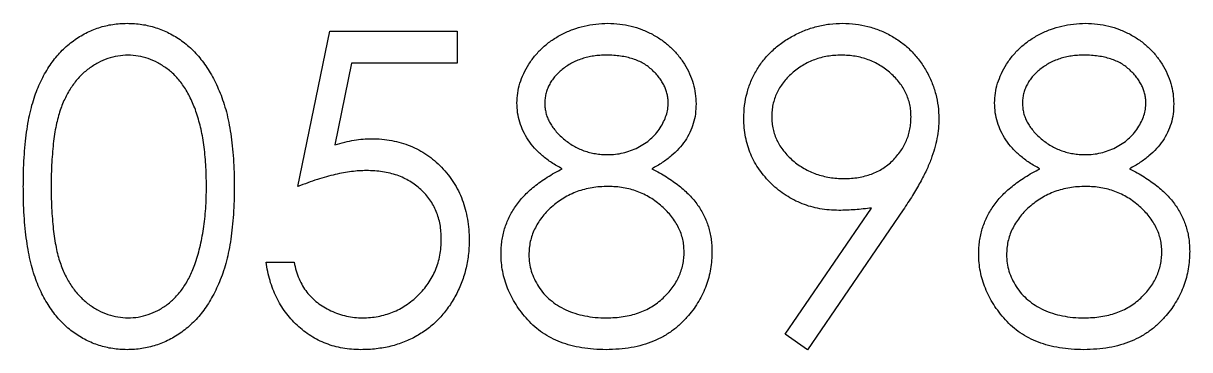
# Model space of a CAD drawing. Header units: millimetres. Extents: x -5 to 1672, y 0 to 1180.
# Drawn here: x 1319.16 to 1326.68, y 896.66 to 898.76 of the extents above; entities that cross this region are included whole.
import ezdxf

# ---------------------------------------------------------------- set-up
doc = ezdxf.new("R2010")
doc.units = ezdxf.units.MM
doc.header["$LTSCALE"] = 2

msp = doc.modelspace()

# ---------------------------------------------------------------- linework, layer by layer
at = {"color": 7, "linetype": 'Continuous', "lineweight": 25}
for p, q in [((1320.9328546, 897.7131002), (1321.1379828, 898.7131002)), ((1321.1379828, 898.7131002), (1321.9584956, 898.7131002)), ((1321.9584956, 898.7131002), (1321.9584956, 898.507972)), ((1321.2782071, 898.507972), (1321.1704347, 897.9819303)), ((1321.9584956, 898.507972), (1321.2782071, 898.507972)), ((1324.0714764, 896.7615778), (1324.6275661, 897.5744784)), ((1324.8306911, 897.5624592), (1324.2149059, 896.6618181)), ((1320.7277264, 897.2259207), (1320.9072136, 897.2259207)), ((1324.2149059, 896.6618181), (1324.0714764, 896.7615778))]:
    msp.add_line(p, q, dxfattribs=at)
for points, knots in [([(1319.1636238, 897.7122989), (1319.1638112, 897.7443546), (1319.1641753, 897.8066231), (1319.1682259, 897.8973572), (1319.1749546, 897.9824774), (1319.184176, 898.0619877), (1319.1953977, 898.1359087), (1319.210378, 898.2040429), (1319.2274139, 898.2667055), (1319.2471581, 898.3241009), (1319.2694369, 898.3770025), (1319.293685, 898.4263883), (1319.3208649, 898.4721837), (1319.3494231, 898.5151196), (1319.3805157, 898.5544931), (1319.4132579, 898.5908604), (1319.4489275, 898.6233808), (1319.4863121, 898.6530072), (1319.5257501, 898.6789784), (1319.5661173, 898.7018542), (1319.6076917, 898.721397), (1319.6505866, 898.736763), (1319.6944167, 898.7494549), (1319.739335, 898.7581343), (1319.7854158, 898.7635954), (1319.8165195, 898.7641175), (1319.8322937, 898.7643822)], [0, 0, 0, 0, 0.068594622, 0.133246042, 0.194312586, 0.251279223, 0.304513439, 0.354234907, 0.400480589, 0.443410755, 0.484014869, 0.523252301, 0.561042373, 0.597900239, 0.633518489, 0.668314351, 0.702495671, 0.736685354, 0.770293169, 0.803437255, 0.835912952, 0.868460246, 0.900846538, 0.933466525, 0.966257575, 1, 1, 1, 1]), ([(1319.8322937, 898.7643822), (1319.8481997, 898.7641035), (1319.8798317, 898.7635491), (1319.9265976, 898.7582212), (1319.9722831, 898.7493805), (1320.0166935, 898.7368543), (1320.0601935, 898.7213139), (1320.1024429, 898.7018355), (1320.1437041, 898.6791619), (1320.1833214, 898.6525197), (1320.2217297, 898.6228155), (1320.2579857, 898.5892368), (1320.2920926, 898.5521227), (1320.3244785, 898.5118702), (1320.3542245, 898.4677073), (1320.3825522, 898.4204021), (1320.4079077, 898.3691273), (1320.4323275, 898.3147385), (1320.4534058, 898.2557307), (1320.472415, 898.1924365), (1320.4877745, 898.1241084), (1320.5005683, 898.0511049), (1320.5104797, 897.9731577), (1320.5176983, 897.8904341), (1320.5215115, 897.8028796), (1320.5222297, 897.743018), (1320.5225982, 897.7122989)], [0, 0, 0, 0, 0.033788116, 0.067193932, 0.099862411, 0.132566612, 0.165151173, 0.197913187, 0.231319004, 0.265083278, 0.299255309, 0.334398567, 0.369942824, 0.406283561, 0.44406382, 0.482997707, 0.523354447, 0.56553659, 0.609612924, 0.656390811, 0.705885495, 0.7583245, 0.813831783, 0.872794559, 0.93472223, 1, 1, 1, 1]), ([(1322.343111, 898.2511611), (1322.3440455, 898.272474), (1322.3459241, 898.3153166), (1322.3611145, 898.3790915), (1322.3858689, 898.4417296), (1322.419538, 898.5029271), (1322.4614736, 898.560613), (1322.5117859, 898.6123506), (1322.5692735, 898.6576715), (1322.6336494, 898.695715), (1322.7029272, 898.7266771), (1322.7760219, 898.7480362), (1322.8516599, 898.7619997), (1322.9031444, 898.7635806), (1322.9292488, 898.7643822)], [0, 0, 0, 0, 0.074058426, 0.148870352, 0.226667668, 0.307734759, 0.391157204, 0.473929356, 0.557927752, 0.64498929, 0.733364056, 0.821092042, 0.909287215, 1, 1, 1, 1]), ([(1322.9292488, 898.7643822), (1322.9546796, 898.7635558), (1323.0048261, 898.761926), (1323.0785373, 898.7483335), (1323.1490658, 898.725631), (1323.2161684, 898.6948325), (1323.2786437, 898.6568971), (1323.3338451, 898.6109538), (1323.3826065, 898.5594443), (1323.4229405, 898.501776), (1323.4561764, 898.4408136), (1323.4793198, 898.3770293), (1323.4941495, 898.3118013), (1323.49602, 898.2676653), (1323.4969571, 898.2455521)], [0, 0, 0, 0, 0.089409711, 0.176305764, 0.262625902, 0.349445726, 0.435498264, 0.51892813, 0.601354657, 0.684256422, 0.76580674, 0.844876866, 0.922279795, 1, 1, 1, 1]), ([(1323.8046494, 898.1518021), (1323.8056406, 898.1797842), (1323.8075859, 898.2347074), (1323.8232422, 898.3149552), (1323.848991, 898.3908333), (1323.8848929, 898.4621419), (1323.9301127, 898.5278555), (1323.9844605, 898.5870604), (1324.0476056, 898.6389146), (1324.1181096, 898.6834884), (1324.1943113, 898.719337), (1324.274122, 898.7457594), (1324.3569301, 898.7613016), (1324.4130259, 898.7633506), (1324.441268, 898.7643822)], [0, 0, 0, 0, 0.085249051, 0.167326594, 0.248175325, 0.328829078, 0.409908097, 0.490584451, 0.572993487, 0.658264892, 0.744221577, 0.829060407, 0.913938298, 1, 1, 1, 1]), ([(1324.441268, 898.7643822), (1324.4689757, 898.7633364), (1324.5237234, 898.76127), (1324.6042315, 898.7461363), (1324.6813406, 898.7206297), (1324.7546235, 898.6853813), (1324.8224745, 898.641198), (1324.8834893, 898.5885497), (1324.9362753, 898.5274036), (1324.9807461, 898.4592388), (1325.0164433, 898.3860005), (1325.0421989, 898.3095526), (1325.0580535, 898.2304447), (1325.0600514, 898.1768479), (1325.0610597, 898.1497989)], [0, 0, 0, 0, 0.0855321077, 0.1690033829, 0.2519432489, 0.3356820104, 0.4194085858, 0.5012648985, 0.5837029416, 0.668000359, 0.7519186599, 0.8345977113, 0.9165256688, 1, 1, 1, 1]), ([(1325.4200341, 898.2511611), (1325.4209686, 898.272474), (1325.4228472, 898.3153166), (1325.4380376, 898.3790915), (1325.4627919, 898.4417296), (1325.4964611, 898.5029271), (1325.5383966, 898.560613), (1325.588709, 898.6123506), (1325.6461966, 898.6576715), (1325.7105725, 898.695715), (1325.7798503, 898.7266771), (1325.852945, 898.7480362), (1325.928583, 898.7619997), (1325.9800674, 898.7635806), (1326.0061719, 898.7643822)], [0, 0, 0, 0, 0.074058426, 0.148870352, 0.226667668, 0.307734759, 0.391157204, 0.473929356, 0.557927752, 0.64498929, 0.733364056, 0.821092042, 0.909287215, 1, 1, 1, 1]), ([(1326.0061719, 898.7643822), (1326.0316026, 898.7635558), (1326.0817492, 898.761926), (1326.1554604, 898.7483335), (1326.2259889, 898.725631), (1326.2930915, 898.6948325), (1326.3555668, 898.6568971), (1326.4107681, 898.6109538), (1326.4595296, 898.5594443), (1326.4998636, 898.501776), (1326.5330995, 898.4408136), (1326.5562429, 898.3770293), (1326.5710726, 898.3118013), (1326.5729431, 898.2676653), (1326.5738802, 898.2455521)], [0, 0, 0, 0, 0.089409711, 0.176305764, 0.262625902, 0.349445726, 0.435498264, 0.51892813, 0.601354657, 0.684256422, 0.76580674, 0.844876866, 0.922279795, 1, 1, 1, 1]), ([(1319.8383033, 898.559254), (1319.816183, 898.5580932), (1319.771902, 898.5557694), (1319.7065032, 898.5393733), (1319.6438149, 898.5107945), (1319.5939618, 898.4793931), (1319.5557539, 898.4494855), (1319.5288495, 898.4235504), (1319.5036232, 898.3951811), (1319.4803845, 898.3640943), (1319.4586192, 898.3306855), (1319.43863, 898.2946919), (1319.4206201, 898.2559311), (1319.4040004, 898.214436), (1319.3893874, 898.1689612), (1319.3773337, 898.1188075), (1319.3661982, 898.0636864), (1319.3583152, 898.0032753), (1319.3513073, 897.9379712), (1319.3468037, 897.867527), (1319.3433001, 897.7920616), (1319.3431753, 897.7399478), (1319.343111, 897.7131002)], [0, 0, 0, 0, 0.060386619, 0.120883249, 0.182754619, 0.24781103, 0.2812991, 0.315087624, 0.349702396, 0.384856581, 0.420966197, 0.458511188, 0.497174722, 0.537602048, 0.580503018, 0.62746754, 0.67838821, 0.733983221, 0.793746705, 0.857713672, 0.926697864, 1, 1, 1, 1]), ([(1320.343111, 897.7131002), (1320.3427966, 897.7371388), (1320.3421816, 897.7841635), (1320.3398307, 897.853031), (1320.3337601, 897.9184412), (1320.3270178, 897.9806757), (1320.3170765, 898.0393902), (1320.3063577, 898.0950761), (1320.291957, 898.1470435), (1320.2765743, 898.1961061), (1320.2589684, 898.2417065), (1320.239588, 898.2840572), (1320.2188898, 898.3233628), (1320.1964085, 898.3595153), (1320.172411, 898.3926768), (1320.1462638, 898.4221823), (1320.1190042, 898.4489462), (1320.0808229, 898.4794963), (1320.0308376, 898.5106458), (1319.9686401, 898.539312), (1319.903914, 898.5557738), (1319.8601578, 898.5580948), (1319.8383033, 898.559254)], [0, 0, 0, 0, 0.065681198, 0.128486464, 0.18817513, 0.245106131, 0.299448425, 0.350822936, 0.399941681, 0.446671744, 0.491254533, 0.533376344, 0.573852755, 0.612526312, 0.649597136, 0.685532042, 0.720105786, 0.753837663, 0.818925416, 0.880493462, 0.940311334, 1, 1, 1, 1]), ([(1322.9192328, 898.559254), (1322.9052037, 898.5588818), (1322.8777568, 898.5581535), (1322.8375119, 898.5543486), (1322.799242, 898.5469467), (1322.7625472, 898.537096), (1322.7279307, 898.5237886), (1322.6949224, 898.5081343), (1322.664084, 898.4891023), (1322.6350433, 898.467753), (1322.6089, 898.4442714), (1322.5856974, 898.4198064), (1322.5664242, 898.3938776), (1322.5500578, 898.36713), (1322.5381827, 898.3387696), (1322.5292888, 898.3096661), (1322.5232766, 898.2794516), (1322.5228261, 898.2588022), (1322.5225982, 898.2483566)], [0, 0, 0, 0, 0.075243309, 0.147208812, 0.21644709, 0.284025042, 0.350655449, 0.415031318, 0.479629831, 0.544651634, 0.60804424, 0.667827565, 0.725114247, 0.780991708, 0.835527004, 0.889438155, 0.944072089, 1, 1, 1, 1]), ([(1323.31747, 898.252363), (1323.317166, 898.2618647), (1323.3165627, 898.2807243), (1323.3115913, 898.3085748), (1323.3033765, 898.3357917), (1323.2922548, 898.3625999), (1323.2776206, 898.3886232), (1323.2602696, 898.4142706), (1323.2391928, 898.4389654), (1323.2155377, 898.4632828), (1323.1887117, 898.485788), (1323.1587666, 898.5055792), (1323.1258559, 898.5223863), (1323.0899788, 898.536037), (1323.0512674, 898.5462898), (1323.0099001, 898.5539677), (1322.9655318, 898.5582952), (1322.9350005, 898.5589275), (1322.9192328, 898.559254)], [0, 0, 0, 0, 0.050902438, 0.101034043, 0.151083817, 0.203061988, 0.256248434, 0.310846715, 0.3687691, 0.43001504, 0.492519647, 0.556048722, 0.621995683, 0.690192369, 0.761384855, 0.83635622, 0.915487005, 1, 1, 1, 1]), ([(1324.4320533, 898.559254), (1324.4168166, 898.5588101), (1324.3869224, 898.5579392), (1324.3428858, 898.5528242), (1324.3006794, 898.5434851), (1324.260027, 898.5306667), (1324.2210051, 898.5141458), (1324.1836497, 898.4941338), (1324.1481783, 898.4702626), (1324.1149333, 898.4431799), (1324.0840202, 898.4139869), (1324.0576628, 898.3821164), (1324.0350377, 898.349175), (1324.016252, 898.3147644), (1324.0019648, 898.278658), (1323.9913237, 898.2411174), (1323.9852733, 898.2019465), (1323.9845193, 898.1753266), (1323.9841366, 898.1618181)], [0, 0, 0, 0, 0.068711841, 0.134812066, 0.199537593, 0.263334935, 0.326747481, 0.390328483, 0.454125826, 0.519203322, 0.583510145, 0.645497183, 0.705289842, 0.76348758, 0.8218564, 0.880004273, 0.93910771, 1, 1, 1, 1]), ([(1324.8815725, 898.1618181), (1324.8811899, 898.1753265), (1324.8804358, 898.2019464), (1324.8743859, 898.2411177), (1324.8637429, 898.2786567), (1324.8494626, 898.314769), (1324.8306511, 898.3491578), (1324.8080776, 898.3822548), (1324.7812591, 898.4138503), (1324.7504005, 898.4432012), (1324.7171236, 898.4702571), (1324.6816604, 898.4941349), (1324.6443034, 898.514147), (1324.6052802, 898.5306607), (1324.5645097, 898.5435474), (1324.522016, 898.5528145), (1324.4775844, 898.5579412), (1324.4474236, 898.5588109), (1324.4320533, 898.559254)], [0, 0, 0, 0, 0.060760097, 0.119735224, 0.177756862, 0.235998968, 0.294070362, 0.353733216, 0.41597262, 0.480139837, 0.545076055, 0.608734897, 0.67217787, 0.735452751, 0.799111594, 0.864283666, 0.930837051, 1, 1, 1, 1]), ([(1325.9961559, 898.559254), (1325.9821268, 898.5588818), (1325.9546799, 898.5581535), (1325.914435, 898.5543486), (1325.876165, 898.5469467), (1325.8394703, 898.537096), (1325.8048538, 898.5237886), (1325.7718455, 898.5081343), (1325.7410071, 898.4891023), (1325.7119664, 898.467753), (1325.6858231, 898.4442714), (1325.6626205, 898.4198064), (1325.6433473, 898.3938776), (1325.6269809, 898.36713), (1325.6151058, 898.3387696), (1325.6062119, 898.3096661), (1325.6001996, 898.2794516), (1325.5997491, 898.2588022), (1325.5995212, 898.2483566)], [0, 0, 0, 0, 0.0752433086, 0.1472088117, 0.2164470899, 0.2840250416, 0.3506554492, 0.4150313178, 0.479629831, 0.5446516341, 0.6080442397, 0.667827565, 0.7251142466, 0.7809917079, 0.8355270041, 0.8894381545, 0.9440720892, 1, 1, 1, 1]), ([(1326.394393, 898.252363), (1326.3940891, 898.2618647), (1326.3934858, 898.2807243), (1326.3885144, 898.3085748), (1326.3802996, 898.3357917), (1326.3691778, 898.3625999), (1326.3545437, 898.3886232), (1326.3371927, 898.4142706), (1326.3161158, 898.4389654), (1326.2924607, 898.4632828), (1326.2656348, 898.485788), (1326.2356897, 898.5055792), (1326.202779, 898.5223863), (1326.1669019, 898.536037), (1326.1281905, 898.5462898), (1326.0868231, 898.5539677), (1326.0424549, 898.5582952), (1326.0119236, 898.5589275), (1325.9961559, 898.559254)], [0, 0, 0, 0, 0.050902438, 0.101034043, 0.151083817, 0.203061988, 0.256248434, 0.310846715, 0.3687691, 0.43001504, 0.492519647, 0.556048722, 0.621995683, 0.690192369, 0.761384855, 0.83635622, 0.915487005, 1, 1, 1, 1]), ([(1322.6351783, 897.8272829), (1322.6119832, 897.8399313), (1322.5670711, 897.8644222), (1322.5076028, 897.9094204), (1322.4565225, 897.9581563), (1322.4152341, 898.0116591), (1322.3827356, 898.0682573), (1322.3604393, 898.1275968), (1322.3453556, 898.1885775), (1322.3438614, 898.2302382), (1322.343111, 898.2511611)], [0, 0, 0, 0, 0.14586006, 0.282425903, 0.4108504, 0.535029421, 0.654701078, 0.770133433, 0.884555844, 1, 1, 1, 1]), ([(1322.5225982, 898.2483566), (1322.5229909, 898.2379106), (1322.5237671, 898.2172678), (1322.5297701, 898.1867844), (1322.5387168, 898.1568292), (1322.5528029, 898.1281144), (1322.569698, 898.0996439), (1322.5905503, 898.0721293), (1322.6154011, 898.0454748), (1322.6434168, 898.0199071), (1322.6739377, 897.995965), (1322.7062714, 897.9751803), (1322.7400122, 897.9577894), (1322.7748134, 897.9433154), (1322.8110297, 897.932064), (1322.8484391, 897.9240819), (1322.8870479, 897.9191208), (1322.9132083, 897.9185282), (1322.9264443, 897.9182284)], [0, 0, 0, 0, 0.05456395, 0.107826203, 0.161923709, 0.217509701, 0.274498333, 0.334814765, 0.397554947, 0.464754577, 0.53290121, 0.600097214, 0.665354161, 0.731083628, 0.796883494, 0.86329159, 0.930831218, 1, 1, 1, 1]), ([(1322.9264443, 897.9182284), (1322.9434444, 897.9187272), (1322.9772766, 897.9197198), (1323.0271505, 897.9289491), (1323.0756434, 897.9434667), (1323.1222371, 897.9633296), (1323.1657254, 897.9882598), (1323.2044912, 898.0181072), (1323.2382037, 898.0521827), (1323.2665126, 898.0899557), (1323.2884611, 898.1301566), (1323.3055478, 898.1704997), (1323.3155257, 898.2114152), (1323.3168271, 898.2388249), (1323.31747, 898.252363)], [0, 0, 0, 0, 0.089689936, 0.17849401, 0.266837753, 0.356558176, 0.44533425, 0.530805835, 0.614076217, 0.697707086, 0.77914195, 0.855353591, 0.92855682, 1, 1, 1, 1]), ([(1323.4969571, 898.2455521), (1323.4961374, 898.2238512), (1323.4945275, 898.1812317), (1323.4809846, 898.1191023), (1323.458177, 898.0609183), (1323.4270375, 898.0060194), (1323.3864515, 897.9554014), (1323.3369608, 897.9084206), (1323.27896, 897.864691), (1323.2353823, 897.8400131), (1323.2129027, 897.8272829)], [0, 0, 0, 0, 0.121904041, 0.239412608, 0.355410104, 0.472090729, 0.592858982, 0.718703468, 0.854892383, 1, 1, 1, 1]), ([(1325.7121014, 897.8272829), (1325.6889063, 897.8399313), (1325.6439942, 897.8644222), (1325.5845259, 897.9094204), (1325.5334455, 897.9581563), (1325.4921571, 898.0116591), (1325.4596587, 898.0682573), (1325.4373624, 898.1275968), (1325.4222787, 898.1885775), (1325.4207845, 898.2302382), (1325.4200341, 898.2511611)], [0, 0, 0, 0, 0.14586006, 0.282425903, 0.4108504, 0.535029421, 0.654701078, 0.770133433, 0.884555844, 1, 1, 1, 1]), ([(1325.5995212, 898.2483566), (1325.599914, 898.2379106), (1325.6006902, 898.2172678), (1325.6066931, 898.1867844), (1325.6156399, 898.1568292), (1325.629726, 898.1281144), (1325.6466211, 898.0996439), (1325.6674733, 898.0721293), (1325.6923242, 898.0454748), (1325.7203399, 898.0199071), (1325.7508608, 897.995965), (1325.7831945, 897.9751803), (1325.8169353, 897.9577894), (1325.8517365, 897.9433154), (1325.8879528, 897.932064), (1325.9253622, 897.9240819), (1325.963971, 897.9191208), (1325.9901314, 897.9185282), (1326.0033674, 897.9182284)], [0, 0, 0, 0, 0.05456395, 0.107826203, 0.161923709, 0.217509701, 0.274498333, 0.334814765, 0.397554947, 0.464754577, 0.53290121, 0.600097214, 0.665354161, 0.731083628, 0.796883494, 0.86329159, 0.930831218, 1, 1, 1, 1]), ([(1326.0033674, 897.9182284), (1326.0203675, 897.9187272), (1326.0541997, 897.9197198), (1326.1040736, 897.9289491), (1326.1525665, 897.9434667), (1326.1991602, 897.9633296), (1326.2426485, 897.9882598), (1326.2814143, 898.0181072), (1326.3151268, 898.0521827), (1326.3434357, 898.0899557), (1326.3653842, 898.1301566), (1326.3824709, 898.1704997), (1326.3924488, 898.2114152), (1326.3937502, 898.2388249), (1326.394393, 898.252363)], [0, 0, 0, 0, 0.089689936, 0.17849401, 0.266837753, 0.356558176, 0.44533425, 0.530805835, 0.614076217, 0.697707086, 0.77914195, 0.855353591, 0.92855682, 1, 1, 1, 1]), ([(1326.5738802, 898.2455521), (1326.5730605, 898.2238512), (1326.5714505, 898.1812317), (1326.5579077, 898.1191023), (1326.5351001, 898.0609183), (1326.5039606, 898.0060194), (1326.4633746, 897.9554014), (1326.4138839, 897.9084206), (1326.355883, 897.864691), (1326.3123054, 897.8400131), (1326.2898257, 897.8272829)], [0, 0, 0, 0, 0.121904041, 0.239412608, 0.355410104, 0.472090729, 0.592858982, 0.718703468, 0.854892383, 1, 1, 1, 1]), ([(1323.9841366, 898.1618181), (1323.9844829, 898.1483049), (1323.9851657, 898.1216543), (1323.991753, 898.0824963), (1324.0027692, 898.0449602), (1324.0175231, 898.008681), (1324.0369526, 897.9740113), (1324.0607948, 897.9411157), (1324.0887408, 897.9096211), (1324.1204171, 897.880017), (1324.1550846, 897.8528444), (1324.1921113, 897.8291127), (1324.2308598, 897.8090713), (1324.2714665, 897.7929905), (1324.3136304, 897.7800696), (1324.3577304, 897.7708275), (1324.4036209, 897.765712), (1324.4347123, 897.7648297), (1324.4504828, 897.7643822)], [0, 0, 0, 0, 0.059539585, 0.11742296, 0.174440441, 0.231733891, 0.289721977, 0.349200396, 0.410515532, 0.475080279, 0.540094475, 0.604444096, 0.668696674, 0.732110201, 0.796739347, 0.86290573, 0.930461639, 1, 1, 1, 1]), ([(1324.4504828, 897.7643822), (1324.4663879, 897.7648168), (1324.4973499, 897.7656626), (1324.5427083, 897.7708107), (1324.5855221, 897.7799387), (1324.6259057, 897.7930357), (1324.6642639, 897.8088395), (1324.6999876, 897.8289606), (1324.7331065, 897.8529701), (1324.7638424, 897.8799473), (1324.7911361, 897.9099191), (1324.8154464, 897.9412888), (1324.8361096, 897.9741943), (1324.8524315, 898.0090476), (1324.8658512, 898.0450003), (1324.8751187, 898.0826314), (1324.8802526, 898.1217447), (1324.8811278, 898.1483154), (1324.8815725, 898.1618181)], [0, 0, 0, 0, 0.072712997, 0.141547485, 0.208362523, 0.272461584, 0.335389961, 0.397711299, 0.459383375, 0.522098174, 0.584314767, 0.644391935, 0.703345013, 0.761508875, 0.820030475, 0.878517037, 0.938264501, 1, 1, 1, 1]), ([(1324.4172296, 897.559254), (1324.3962341, 897.5597918), (1324.3550219, 897.5608474), (1324.2944324, 897.5692141), (1324.236212, 897.5820999), (1324.1805153, 897.6013278), (1324.1271327, 897.6252239), (1324.0761809, 897.6548565), (1324.0277283, 897.6897172), (1323.9822955, 897.7296218), (1323.9409745, 897.7734378), (1323.9041612, 897.8198125), (1323.8735663, 897.8692844), (1323.8481511, 897.9208446), (1323.8288766, 897.9752339), (1323.8148408, 898.0318336), (1323.8061995, 898.0910402), (1323.8051714, 898.1313403), (1323.8046494, 898.1518021)], [0, 0, 0, 0, 0.066294913, 0.130131116, 0.192862225, 0.254360004, 0.315909846, 0.377338139, 0.440205263, 0.504175132, 0.568033632, 0.630227722, 0.690861477, 0.751421818, 0.811465737, 0.872750467, 0.935390735, 1, 1, 1, 1]), ([(1325.0610597, 898.1497989), (1325.0603863, 898.1288025), (1325.0590206, 898.0862165), (1325.0494569, 898.0215134), (1325.0332168, 897.9555413), (1325.0147873, 897.8997004), (1324.9969975, 897.8535812), (1324.980254, 897.8171518), (1324.9616756, 897.7788082), (1324.9400077, 897.7389526), (1324.916715, 897.6970768), (1324.8903954, 897.653601), (1324.8616494, 897.6084667), (1324.8411753, 897.5780398), (1324.8306911, 897.5624592)], [0, 0, 0, 0, 0.098319974, 0.1994174736, 0.3056025976, 0.4161623564, 0.4745823813, 0.5370064812, 0.6038573606, 0.6740896077, 0.7494169868, 0.8282534809, 0.9120541596, 1, 1, 1, 1]), ([(1321.1704347, 897.9819303), (1321.1916095, 897.9877762), (1321.2326323, 897.9991016), (1321.2931808, 898.0116764), (1321.350662, 898.0192566), (1321.3879623, 898.0202917), (1321.4060116, 898.0207925)], [0, 0, 0, 0, 0.275068369, 0.53290146, 0.77397346, 1, 1, 1, 1]), ([(1321.4060116, 898.0207925), (1321.4283452, 898.0203091), (1321.4722586, 898.0193586), (1321.5365094, 898.0102319), (1321.5978425, 897.9958662), (1321.6561295, 897.9757973), (1321.7114784, 897.9501346), (1321.7633799, 897.9180775), (1321.812613, 897.8806299), (1321.8582945, 897.8375756), (1321.8997369, 897.7901918), (1321.9361746, 897.7392445), (1321.9671247, 897.6852287), (1321.9920165, 897.6276283), (1322.0118933, 897.5670802), (1322.025123, 897.5029473), (1322.0339326, 897.4358341), (1322.0349168, 897.3899458), (1322.0354187, 897.3665457)], [0, 0, 0, 0, 0.065807646, 0.129394274, 0.190894061, 0.251281069, 0.310814964, 0.370370987, 0.430768263, 0.492881251, 0.555103948, 0.616067051, 0.677256033, 0.738259805, 0.800762134, 0.864777582, 0.931045295, 1, 1, 1, 1]), ([(1321.3735597, 897.8156643), (1321.3580575, 897.8153325), (1321.3260493, 897.8146475), (1321.2769505, 897.8096038), (1321.2253552, 897.8014671), (1321.1714612, 897.7902749), (1321.1151067, 897.7756286), (1321.0564104, 897.7580775), (1320.9952491, 897.7370935), (1320.954039, 897.7212465), (1320.9328546, 897.7131002)], [0, 0, 0, 0, 0.102203037, 0.211023342, 0.325099662, 0.446502097, 0.573787718, 0.70890071, 0.850357871, 1, 1, 1, 1]), ([(1321.8559315, 897.3741579), (1321.8555552, 897.3902012), (1321.8548187, 897.4216036), (1321.8488013, 897.467546), (1321.8383344, 897.5110163), (1321.8238065, 897.5522245), (1321.805361, 897.5912093), (1321.7828203, 897.628011), (1321.7557612, 897.6621447), (1321.7248516, 897.6936261), (1321.6909898, 897.7226803), (1321.6535934, 897.7474484), (1321.6134449, 897.7682849), (1321.571028, 897.7862666), (1321.5253337, 897.7991813), (1321.4772671, 897.8088773), (1321.426309, 897.814486), (1321.3914686, 897.8152643), (1321.3735597, 897.8156643)], [0, 0, 0, 0, 0.065351382, 0.127916032, 0.188360206, 0.247216077, 0.305630129, 0.36376984, 0.422660914, 0.482687294, 0.543300221, 0.604117955, 0.664964891, 0.727413494, 0.791467625, 0.858055443, 0.927036815, 1, 1, 1, 1]), ([(1322.2405469, 897.279206), (1322.2408771, 897.2932398), (1322.2415297, 897.3209756), (1322.2460468, 897.3619523), (1322.2533088, 897.4018358), (1322.2631713, 897.4407734), (1322.2765376, 897.4784816), (1322.292676, 897.515139), (1322.3114942, 897.550787), (1322.3332549, 897.5856207), (1322.3585703, 897.6191518), (1322.3872353, 897.6519495), (1322.4198226, 897.6835049), (1322.4559699, 897.7142034), (1322.4952639, 897.7445897), (1322.5387253, 897.7730215), (1322.5852021, 897.8015118), (1322.6182337, 897.8185451), (1322.6351783, 897.8272829)], [0, 0, 0, 0, 0.058853586, 0.116315459, 0.172674843, 0.228780387, 0.284580359, 0.340256506, 0.396629805, 0.453507263, 0.51231819, 0.572648444, 0.636021936, 0.702362946, 0.771483056, 0.844184477, 0.920069794, 1, 1, 1, 1]), ([(1323.2129027, 897.8272829), (1323.2292733, 897.8187469), (1323.2612014, 897.8020989), (1323.3066741, 897.7752927), (1323.3482312, 897.7470407), (1323.3870258, 897.7186774), (1323.4223763, 897.6891165), (1323.4538874, 897.6582404), (1323.4823375, 897.6268198), (1323.5071528, 897.5943228), (1323.5289795, 897.5608355), (1323.5478436, 897.5262702), (1323.5639677, 897.4907026), (1323.5767466, 897.4537444), (1323.5872733, 897.4159386), (1323.5945165, 897.3767969), (1323.5984119, 897.3365772), (1323.5991483, 897.3093954), (1323.5995212, 897.2956322)], [0, 0, 0, 0, 0.07952483, 0.155099976, 0.22721982, 0.295910504, 0.362055881, 0.425520117, 0.485812719, 0.544494706, 0.601459636, 0.657840594, 0.713974472, 0.769467952, 0.826129967, 0.882885359, 0.940700882, 1, 1, 1, 1]), ([(1325.31747, 897.279206), (1325.3178002, 897.2932398), (1325.3184528, 897.3209756), (1325.3229699, 897.3619523), (1325.3302318, 897.4018358), (1325.3400944, 897.4407734), (1325.3534607, 897.4784816), (1325.369599, 897.515139), (1325.3884173, 897.550787), (1325.410178, 897.5856207), (1325.4354934, 897.6191518), (1325.4641584, 897.6519495), (1325.4967457, 897.6835049), (1325.5328929, 897.7142034), (1325.572187, 897.7445897), (1325.6156484, 897.7730215), (1325.6621251, 897.8015118), (1325.6951568, 897.8185451), (1325.7121014, 897.8272829)], [0, 0, 0, 0, 0.058853586, 0.116315459, 0.172674843, 0.228780387, 0.284580359, 0.340256506, 0.396629805, 0.453507263, 0.51231819, 0.572648444, 0.636021936, 0.702362946, 0.771483056, 0.844184477, 0.920069794, 1, 1, 1, 1]), ([(1326.2898257, 897.8272829), (1326.3061963, 897.8187469), (1326.3381245, 897.8020989), (1326.3835972, 897.7752927), (1326.4251543, 897.7470407), (1326.4639489, 897.7186774), (1326.4992994, 897.6891165), (1326.5308105, 897.6582404), (1326.5592606, 897.6268198), (1326.5840759, 897.5943228), (1326.6059026, 897.5608355), (1326.6247667, 897.5262702), (1326.6408908, 897.4907026), (1326.6536696, 897.4537444), (1326.6641964, 897.4159386), (1326.6714396, 897.3767969), (1326.675335, 897.3365772), (1326.6760714, 897.3093954), (1326.6764443, 897.2956322)], [0, 0, 0, 0, 0.07952483, 0.155099976, 0.22721982, 0.295910504, 0.362055881, 0.425520117, 0.485812719, 0.544494706, 0.601459636, 0.657840594, 0.713974472, 0.769467952, 0.826129967, 0.882885359, 0.940700882, 1, 1, 1, 1]), ([(1319.8322937, 896.6618181), (1319.8165199, 896.6620846), (1319.7854171, 896.6626101), (1319.73933, 896.6680465), (1319.6945972, 896.6767868), (1319.6509979, 896.6890249), (1319.6083084, 896.7040048), (1319.5671106, 896.7235212), (1319.5269462, 896.7459978), (1319.4879224, 896.7715952), (1319.4507726, 896.8009218), (1319.4152877, 896.8333586), (1319.3823591, 896.8697148), (1319.3517111, 896.9094165), (1319.322583, 896.9520983), (1319.2957891, 896.9983431), (1319.2710057, 897.0479675), (1319.2483523, 897.101292), (1319.2282674, 897.1590948), (1319.2105258, 897.2220372), (1319.1965177, 897.2906747), (1319.1845275, 897.364456), (1319.1748564, 897.4436983), (1319.1682539, 897.5284444), (1319.1641732, 897.6186417), (1319.1638103, 897.6805101), (1319.1636238, 897.7122989)], [0, 0, 0, 0, 0.033787146, 0.066621658, 0.099284878, 0.131361165, 0.163585188, 0.196103927, 0.228902254, 0.262158056, 0.295991222, 0.330217846, 0.365059826, 0.400950737, 0.437620382, 0.475707529, 0.515380692, 0.556413541, 0.59976483, 0.646424156, 0.696431445, 0.749781518, 0.806573307, 0.867435532, 0.931886753, 1, 1, 1, 1]), ([(1319.343111, 897.7131002), (1319.3431792, 897.6863867), (1319.3433117, 897.6345409), (1319.3467724, 897.5592019), (1319.3514868, 897.4889331), (1319.3575676, 897.4236454), (1319.3665978, 897.3635597), (1319.376716, 897.3082627), (1319.3890292, 897.2580472), (1319.4035978, 897.2125684), (1319.4201915, 897.1710547), (1319.4383092, 897.1324254), (1319.4577724, 897.0962243), (1319.4795548, 897.0627765), (1319.5032777, 897.031973), (1319.5284053, 897.0032685), (1319.5558753, 896.9776702), (1319.5938775, 896.9469692), (1319.6440469, 896.915244), (1319.7072586, 896.8876176), (1319.772212, 896.8702562), (1319.8162984, 896.8680484), (1319.8383033, 896.8669463)], [0, 0, 0, 0, 0.072951066, 0.141583694, 0.20592646, 0.265301357, 0.320597233, 0.371816503, 0.41878977, 0.461698729, 0.502133582, 0.540804315, 0.578180525, 0.614296865, 0.649678243, 0.68429946, 0.718358953, 0.752080865, 0.817652439, 0.879722076, 0.93996556, 1, 1, 1, 1]), ([(1320.5225982, 897.7122989), (1320.5222258, 897.6817138), (1320.5215004, 897.62212), (1320.5177411, 897.5349595), (1320.5103362, 897.4526749), (1320.5010733, 897.3750689), (1320.4882442, 897.3024645), (1320.4724698, 897.2346106), (1320.4549553, 897.171214), (1320.4333355, 897.1127941), (1320.4096722, 897.0585359), (1320.3839264, 897.007869), (1320.3563436, 896.9603454), (1320.3262929, 896.9163455), (1320.2942624, 896.8755577), (1320.2595665, 896.838702), (1320.2231833, 896.8048901), (1320.1846619, 896.7748035), (1320.1444268, 896.7484693), (1320.1033073, 896.7249185), (1320.0605739, 896.7059284), (1320.0171951, 896.6896227), (1319.9725503, 896.6771653), (1319.9266952, 896.6685517), (1319.8798631, 896.6625106), (1319.8482051, 896.6620498), (1319.8322937, 896.6618181)], [0, 0, 0, 0, 0.06506329, 0.126773166, 0.185515763, 0.240764679, 0.292979796, 0.342250373, 0.388919286, 0.432775664, 0.474628433, 0.514774691, 0.553605893, 0.591426406, 0.62802812, 0.663803634, 0.698984336, 0.733591489, 0.767628469, 0.801208348, 0.83426384, 0.866980695, 0.899719742, 0.932701912, 0.966175883, 1, 1, 1, 1]), ([(1320.2673898, 897.2102957), (1320.2734194, 897.2281413), (1320.2856621, 897.2643754), (1320.3014402, 897.3205832), (1320.3138662, 897.3795562), (1320.3250452, 897.440942), (1320.3326755, 897.5051933), (1320.3388171, 897.5721112), (1320.3424347, 897.6417463), (1320.3428831, 897.6890577), (1320.343111, 897.7131002)], [0, 0, 0, 0, 0.110588339, 0.224541754, 0.342503494, 0.464324098, 0.590756033, 0.722227475, 0.858842836, 1, 1, 1, 1]), ([(1322.9308514, 897.7131002), (1322.9130652, 897.7127838), (1322.8781731, 897.7121632), (1322.8270549, 897.7052549), (1322.7779959, 897.6956381), (1322.7311617, 897.6810491), (1322.6865719, 897.6620796), (1322.6439852, 897.6392599), (1322.6037274, 897.6122854), (1322.5663544, 897.5814987), (1322.5322268, 897.5483219), (1322.5022849, 897.5132007), (1322.4768578, 897.4767878), (1322.4563816, 897.4386208), (1322.4395749, 897.3995079), (1322.4285384, 897.358475), (1322.4214632, 897.3163109), (1322.4205131, 897.287648), (1322.4200341, 897.2731963)], [0, 0, 0, 0, 0.071268693, 0.139811785, 0.206497432, 0.271535244, 0.336081831, 0.400528388, 0.464983843, 0.530050305, 0.594423409, 0.65558271, 0.714849106, 0.772115064, 0.828999211, 0.885122163, 0.942079353, 1, 1, 1, 1]), ([(1323.4200341, 897.2920265), (1323.4195164, 897.3056707), (1323.4184958, 897.3325746), (1323.4120177, 897.3724412), (1323.4006372, 897.4109571), (1323.3850215, 897.4485857), (1323.3642324, 897.4845645), (1323.3397496, 897.5198309), (1323.3102101, 897.553406), (1323.2768315, 897.5855506), (1323.2404549, 897.6152739), (1323.201788, 897.6415679), (1323.1611283, 897.663712), (1323.1185619, 897.6817214), (1323.0741833, 897.6958856), (1323.0280251, 897.7057805), (1322.9800334, 897.7120088), (1322.9474306, 897.7127323), (1322.9308514, 897.7131002)], [0, 0, 0, 0, 0.057339426, 0.113063332, 0.169181449, 0.22577456, 0.283826304, 0.343454279, 0.405906962, 0.47139226, 0.538002834, 0.603063556, 0.667601831, 0.732225443, 0.79700481, 0.86304799, 0.930356987, 1, 1, 1, 1]), ([(1326.0077744, 897.7131002), (1325.9899883, 897.7127838), (1325.9550962, 897.7121632), (1325.9039779, 897.7052549), (1325.854919, 897.6956381), (1325.8080847, 897.6810491), (1325.763495, 897.6620796), (1325.7209083, 897.6392599), (1325.6806505, 897.6122854), (1325.6432775, 897.5814987), (1325.6091499, 897.5483219), (1325.579208, 897.5132007), (1325.5537809, 897.4767878), (1325.5333047, 897.4386208), (1325.516498, 897.3995079), (1325.5054615, 897.358475), (1325.4983862, 897.3163109), (1325.4974362, 897.287648), (1325.4969571, 897.2731963)], [0, 0, 0, 0, 0.0712686926, 0.139811785, 0.2064974321, 0.2715352443, 0.3360818306, 0.4005283877, 0.4649838427, 0.5300503054, 0.594423409, 0.65558271, 0.7148491056, 0.7721150639, 0.8289992113, 0.8851221628, 0.9420793533, 1, 1, 1, 1]), ([(1326.4969571, 897.2920265), (1326.4964395, 897.3056707), (1326.4954188, 897.3325746), (1326.4889407, 897.3724412), (1326.4775602, 897.4109571), (1326.4619446, 897.4485857), (1326.4411555, 897.4845645), (1326.4166727, 897.5198309), (1326.3871332, 897.553406), (1326.3537545, 897.5855506), (1326.317378, 897.6152739), (1326.2787111, 897.6415679), (1326.2380514, 897.663712), (1326.195485, 897.6817214), (1326.1511064, 897.6958856), (1326.1049482, 897.7057805), (1326.0569564, 897.7120088), (1326.0243537, 897.7127323), (1326.0077744, 897.7131002)], [0, 0, 0, 0, 0.057339426, 0.113063332, 0.169181449, 0.22577456, 0.283826304, 0.343454279, 0.405906962, 0.47139226, 0.538002834, 0.603063556, 0.667601831, 0.732225443, 0.79700481, 0.86304799, 0.930356987, 1, 1, 1, 1]), ([(1324.6275661, 897.5744784), (1324.5920857, 897.5701395), (1324.5222228, 897.561596), (1324.4518587, 897.5600265), (1324.4172296, 897.559254)], [0, 0, 0, 0, 0.5078576361, 1, 1, 1, 1]), ([(1322.0354187, 897.3665457), (1322.0350386, 897.3502473), (1322.0342837, 897.3178707), (1322.0304445, 897.2697883), (1322.0230527, 897.2227239), (1322.0131282, 897.1766711), (1322.0002469, 897.1317171), (1321.9846531, 897.0877334), (1321.9655697, 897.0449936), (1321.9446375, 897.0030934), (1321.921068, 896.96298), (1321.8949089, 896.9254663), (1321.8672715, 896.8899895), (1321.8375335, 896.8569303), (1321.8054187, 896.8265057), (1321.7713158, 896.7985352), (1321.7354971, 896.7725459), (1321.6974084, 896.7495926), (1321.6578984, 896.728471), (1321.6163966, 896.7111432), (1321.5738476, 896.6956515), (1321.5296391, 896.6833032), (1321.4838712, 896.6736274), (1321.4364685, 896.6670557), (1321.3876796, 896.6622691), (1321.3546081, 896.6619695), (1321.3379027, 896.6618181)], [0, 0, 0, 0, 0.044014471, 0.087434124, 0.130118399, 0.172553695, 0.214554756, 0.256298092, 0.298438225, 0.340849003, 0.382715189, 0.423924045, 0.464246243, 0.504073671, 0.543861906, 0.583566725, 0.623094319, 0.663229061, 0.703551259, 0.743937895, 0.784541255, 0.825750111, 0.867757363, 0.910745164, 0.954914447, 1, 1, 1, 1]), ([(1321.3483193, 896.8669463), (1321.3654384, 896.8674154), (1321.3991461, 896.8683389), (1321.4487526, 896.8754469), (1321.4966457, 896.8863941), (1321.5423527, 896.9027768), (1321.5866736, 896.9226881), (1321.6284872, 896.9482396), (1321.6690031, 896.9776453), (1321.7069621, 897.0113348), (1321.7417275, 897.0484603), (1321.7724452, 897.0881617), (1321.7980321, 897.1305142), (1321.8195944, 897.1747846), (1321.8359677, 897.221458), (1321.8476483, 897.2703158), (1321.8545072, 897.3214787), (1321.8554507, 897.3563754), (1321.8559315, 897.3741579)], [0, 0, 0, 0, 0.064207295, 0.12642469, 0.187680284, 0.248216424, 0.30830506, 0.369660991, 0.431698552, 0.495946892, 0.559758024, 0.622295408, 0.683910635, 0.745092408, 0.806740225, 0.869086618, 0.933290003, 1, 1, 1, 1]), ([(1322.9172296, 896.6618181), (1322.8903648, 896.6624767), (1322.8380886, 896.6637582), (1322.7619984, 896.6724407), (1322.6910709, 896.6876566), (1322.6248938, 896.7084821), (1322.563866, 896.7355737), (1322.5081614, 896.7692928), (1322.4569762, 896.8082822), (1322.411864, 896.8536617), (1322.3718134, 896.9022662), (1322.3366317, 896.9524099), (1322.3073893, 897.0040976), (1322.282631, 897.0565583), (1322.2636779, 897.1105276), (1322.2505509, 897.1657276), (1322.2422141, 897.222062), (1322.2411049, 897.26008), (1322.2405469, 897.279206)], [0, 0, 0, 0, 0.078556433, 0.15286284, 0.223559693, 0.290374944, 0.355403073, 0.418291157, 0.480388564, 0.543072615, 0.604923944, 0.664398309, 0.721942555, 0.778374891, 0.833829941, 0.888861236, 0.94408894, 1, 1, 1, 1]), ([(1322.4200341, 897.2731963), (1322.4208131, 897.2552358), (1322.4223586, 897.2196026), (1322.4346195, 897.166938), (1322.454297, 897.1159545), (1322.48174, 897.0670677), (1322.5157214, 897.0213819), (1322.557508, 896.9815597), (1322.6045028, 896.946176), (1322.6582958, 896.9175586), (1322.7170549, 896.8947044), (1322.7807645, 896.8789581), (1322.8485102, 896.8685344), (1322.8952871, 896.8674841), (1322.9192328, 896.8669463)], [0, 0, 0, 0, 0.074898208, 0.148596294, 0.224471235, 0.302322742, 0.381918618, 0.461148696, 0.542417123, 0.626716083, 0.714596831, 0.80490292, 0.900127254, 1, 1, 1, 1]), ([(1322.9192328, 896.8669463), (1322.9379473, 896.8673057), (1322.9744091, 896.8680057), (1323.0276011, 896.8741853), (1323.077798, 896.8839851), (1323.1249024, 896.8982386), (1323.1694418, 896.9156386), (1323.2106608, 896.9380226), (1323.24962, 896.9634811), (1323.2843995, 896.9936857), (1323.3160756, 897.0259597), (1323.3436946, 897.0601255), (1323.3676704, 897.0952544), (1323.3864881, 897.1321404), (1323.4015316, 897.1700758), (1323.4123451, 897.2094104), (1323.4190172, 897.2502648), (1323.419692, 897.2779785), (1323.4200341, 897.2920265)], [0, 0, 0, 0, 0.076558933, 0.149161352, 0.218826846, 0.285567139, 0.350313106, 0.414125154, 0.477179161, 0.540368019, 0.60220239, 0.662033654, 0.719934407, 0.775907433, 0.831114864, 0.886667447, 0.942552362, 1, 1, 1, 1]), ([(1323.5995212, 897.2956322), (1323.5990804, 897.2763764), (1323.5982079, 897.2382619), (1323.5906079, 897.1820069), (1323.5792291, 897.1273716), (1323.5626122, 897.0743679), (1323.5410617, 897.0232883), (1323.5145035, 896.974089), (1323.48444, 896.9259637), (1323.4602958, 896.8963526), (1323.4480789, 896.8813694)], [0, 0, 0, 0, 0.1281581855, 0.2536731362, 0.377325306, 0.4993845548, 0.622918368, 0.7458393931, 0.871395285, 1, 1, 1, 1]), ([(1325.9941527, 896.6618181), (1325.9672879, 896.6624767), (1325.9150117, 896.6637582), (1325.8389215, 896.6724407), (1325.767994, 896.6876566), (1325.7018169, 896.7084821), (1325.6407891, 896.7355737), (1325.5850844, 896.7692928), (1325.5338993, 896.8082822), (1325.488787, 896.8536617), (1325.4487365, 896.9022662), (1325.4135548, 896.9524099), (1325.3843124, 897.0040976), (1325.3595541, 897.0565583), (1325.3406009, 897.1105276), (1325.327474, 897.1657276), (1325.3191372, 897.222062), (1325.318028, 897.26008), (1325.31747, 897.279206)], [0, 0, 0, 0, 0.078556433, 0.15286284, 0.223559693, 0.290374944, 0.355403073, 0.418291157, 0.480388564, 0.543072615, 0.604923944, 0.664398309, 0.721942555, 0.778374891, 0.833829941, 0.888861236, 0.94408894, 1, 1, 1, 1]), ([(1325.4969571, 897.2731963), (1325.4977361, 897.2552358), (1325.4992817, 897.2196026), (1325.5115426, 897.166938), (1325.5312201, 897.1159545), (1325.558663, 897.0670677), (1325.5926445, 897.0213819), (1325.6344311, 896.9815597), (1325.6814258, 896.946176), (1325.7352189, 896.9175586), (1325.793978, 896.8947044), (1325.8576876, 896.8789581), (1325.9254332, 896.8685344), (1325.9722101, 896.8674841), (1325.9961559, 896.8669463)], [0, 0, 0, 0, 0.074898208, 0.148596294, 0.224471235, 0.302322742, 0.381918618, 0.461148696, 0.542417123, 0.626716083, 0.714596831, 0.80490292, 0.900127254, 1, 1, 1, 1]), ([(1325.9961559, 896.8669463), (1326.0148704, 896.8673057), (1326.0513322, 896.8680057), (1326.1045242, 896.8741853), (1326.154721, 896.8839851), (1326.2018255, 896.8982386), (1326.2463648, 896.9156386), (1326.2875839, 896.9380226), (1326.3265431, 896.9634811), (1326.3613226, 896.9936857), (1326.3929987, 897.0259597), (1326.4206177, 897.0601255), (1326.4445934, 897.0952544), (1326.4634111, 897.1321404), (1326.4784547, 897.1700758), (1326.4892682, 897.2094104), (1326.4959403, 897.2502648), (1326.4966151, 897.2779785), (1326.4969571, 897.2920265)], [0, 0, 0, 0, 0.076558933, 0.149161352, 0.2188268461, 0.2855671391, 0.3503131057, 0.4141251539, 0.4771791613, 0.5403680185, 0.60220239, 0.6620336537, 0.719934407, 0.7759074327, 0.8311148644, 0.886667447, 0.9425523618, 1, 1, 1, 1]), ([(1326.6764443, 897.2956322), (1326.6760035, 897.2763764), (1326.675131, 897.2382619), (1326.667531, 897.1820069), (1326.6561521, 897.1273716), (1326.6395353, 897.0743679), (1326.6179848, 897.0232883), (1326.5914266, 896.974089), (1326.561363, 896.9259637), (1326.5372189, 896.8963526), (1326.525002, 896.8813694)], [0, 0, 0, 0, 0.128158186, 0.253673136, 0.377325306, 0.499384555, 0.622918368, 0.745839393, 0.871395285, 1, 1, 1, 1]), ([(1319.8383033, 896.8669463), (1319.8604505, 896.8678594), (1319.9046993, 896.8696835), (1319.9693472, 896.8872828), (1320.0321073, 896.9138368), (1320.0812913, 896.9452354), (1320.1187099, 896.9751373), (1320.1455196, 897.0006314), (1320.1701265, 897.0291776), (1320.1934648, 897.0599772), (1320.21487, 897.0936186), (1320.2343346, 897.1299401), (1320.2520966, 897.1690425), (1320.262216, 897.1963395), (1320.2673898, 897.2102957)], [0, 0, 0, 0, 0.112813401, 0.225393884, 0.339594815, 0.45967541, 0.52173519, 0.583925839, 0.648174145, 0.713881038, 0.781004455, 0.851450928, 0.924050693, 1, 1, 1, 1]), ([(1321.3379027, 896.6618181), (1321.3179746, 896.6622129), (1321.2787684, 896.6629896), (1321.221328, 896.6711144), (1321.1660625, 896.6827509), (1321.1134168, 896.7002574), (1321.0629189, 896.722193), (1321.0152488, 896.7499165), (1320.9691883, 896.7813331), (1320.92661, 896.8184076), (1320.8870923, 896.8589309), (1320.8517171, 896.9029067), (1320.8202122, 896.9496092), (1320.7930821, 896.9992653), (1320.7699403, 897.0517444), (1320.7517603, 897.1072433), (1320.737087, 897.1654719), (1320.7308793, 897.2055596), (1320.7277264, 897.2259207)], [0, 0, 0, 0, 0.065421144, 0.128708372, 0.190236142, 0.250724402, 0.310637179, 0.370766408, 0.431614744, 0.493522974, 0.555883455, 0.617342367, 0.678668039, 0.74071136, 0.802985363, 0.86680258, 0.932347171, 1, 1, 1, 1]), ([(1320.9072136, 897.2259207), (1320.9116299, 897.2068484), (1320.9201183, 897.1701905), (1320.9387501, 897.1186869), (1320.9615306, 897.0727902), (1320.9886188, 897.0318933), (1321.0209331, 896.996231), (1321.0578071, 896.9644498), (1321.0991487, 896.9357783), (1321.1450876, 896.9118796), (1321.1935523, 896.8914974), (1321.2442764, 896.8779251), (1321.2958789, 896.8683817), (1321.3307808, 896.8674264), (1321.3483193, 896.8669463)], [0, 0, 0, 0, 0.094687252, 0.181994156, 0.264376949, 0.342179862, 0.418617611, 0.496509075, 0.577369092, 0.661510592, 0.746732551, 0.831257984, 0.915205616, 1, 1, 1, 1]), ([(1323.4480789, 896.8813694), (1323.4321724, 896.8638873), (1323.4005558, 896.829139), (1323.3463942, 896.7840242), (1323.2869531, 896.7461103), (1323.2224626, 896.7152121), (1323.1530951, 896.691163), (1323.0788654, 896.6738816), (1322.9996287, 896.663983), (1322.9451685, 896.6625522), (1322.9172296, 896.6618181)], [0, 0, 0, 0, 0.11928345, 0.237092882, 0.354796044, 0.474576301, 0.597460066, 0.724926155, 0.858883199, 1, 1, 1, 1]), ([(1326.525002, 896.8813694), (1326.5090955, 896.8638873), (1326.4774789, 896.829139), (1326.4233172, 896.7840242), (1326.3638762, 896.7461103), (1326.2993857, 896.7152121), (1326.2300182, 896.691163), (1326.1557885, 896.6738816), (1326.0765518, 896.663983), (1326.0220915, 896.6625522), (1325.9941527, 896.6618181)], [0, 0, 0, 0, 0.11928345, 0.237092882, 0.354796044, 0.474576301, 0.597460066, 0.724926155, 0.858883199, 1, 1, 1, 1])]:
    msp.add_open_spline(points, degree=3, knots=knots, dxfattribs=at)

doc.saveas('drawing.dxf')
